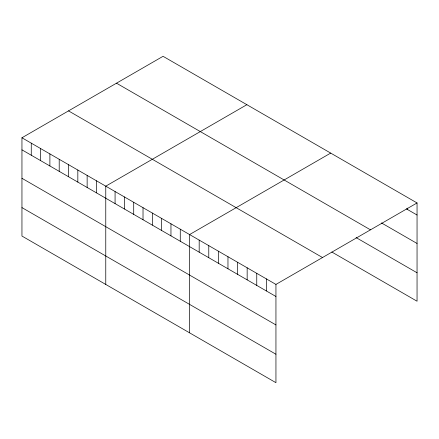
<?xml version="1.0" encoding="UTF-8"?>
<svg xmlns="http://www.w3.org/2000/svg" width="439" height="439" viewBox="0 0 439 439"><rect width="100%" height="100%" fill="white"/><g stroke="black" fill="none" stroke-linecap="round" stroke-linejoin="round"><path stroke-width="0.66" d="M21.95 137.775L275.944 284.417L275.944 382.693L21.95 236.05L21.95 137.775L163.056 56.307L417.05 202.95L417.05 301.225L331.824 252.019M246.877 104.696L105.766 186.163L105.766 284.445M330.693 153.09L189.588 234.558L189.588 332.839M275.944 284.417L417.05 202.95M406.327 208.827L417.05 215.017M381.491 222.935L417.05 243.464M116.494 83.19L370.483 229.833M356.089 237.581L417.05 272.778M68.517 110.891L322.506 257.528M21.95 149.842L275.944 296.484M21.95 178.294L275.944 324.931M21.95 207.603L275.944 354.246M407.452 208.135L407.452 209.474M266.347 278.875L266.347 290.942M256.755 273.332L256.755 285.405M247.157 267.795L247.157 279.862M237.559 262.253L237.559 274.326M227.967 256.716L227.967 268.783M218.37 251.174L218.37 263.246M208.777 245.637L208.777 257.704M199.18 240.095L199.18 252.167M180.27 229.18L180.27 241.247M170.958 223.802L170.958 235.875M161.645 218.424L161.645 230.497M152.333 213.047L152.333 225.119M143.021 207.674L143.021 219.741M133.708 202.297L133.708 214.364M124.396 196.919L124.396 208.986M115.078 191.541L115.078 203.614M96.454 180.786L96.454 192.858M87.141 175.413L87.141 187.48M77.829 170.036L77.829 182.103M68.517 164.658L68.517 176.725M59.205 159.28L59.205 171.353M49.887 153.902L49.887 165.975M40.575 148.525L40.575 160.597M31.262 143.152L31.262 155.219"/></g></svg>
